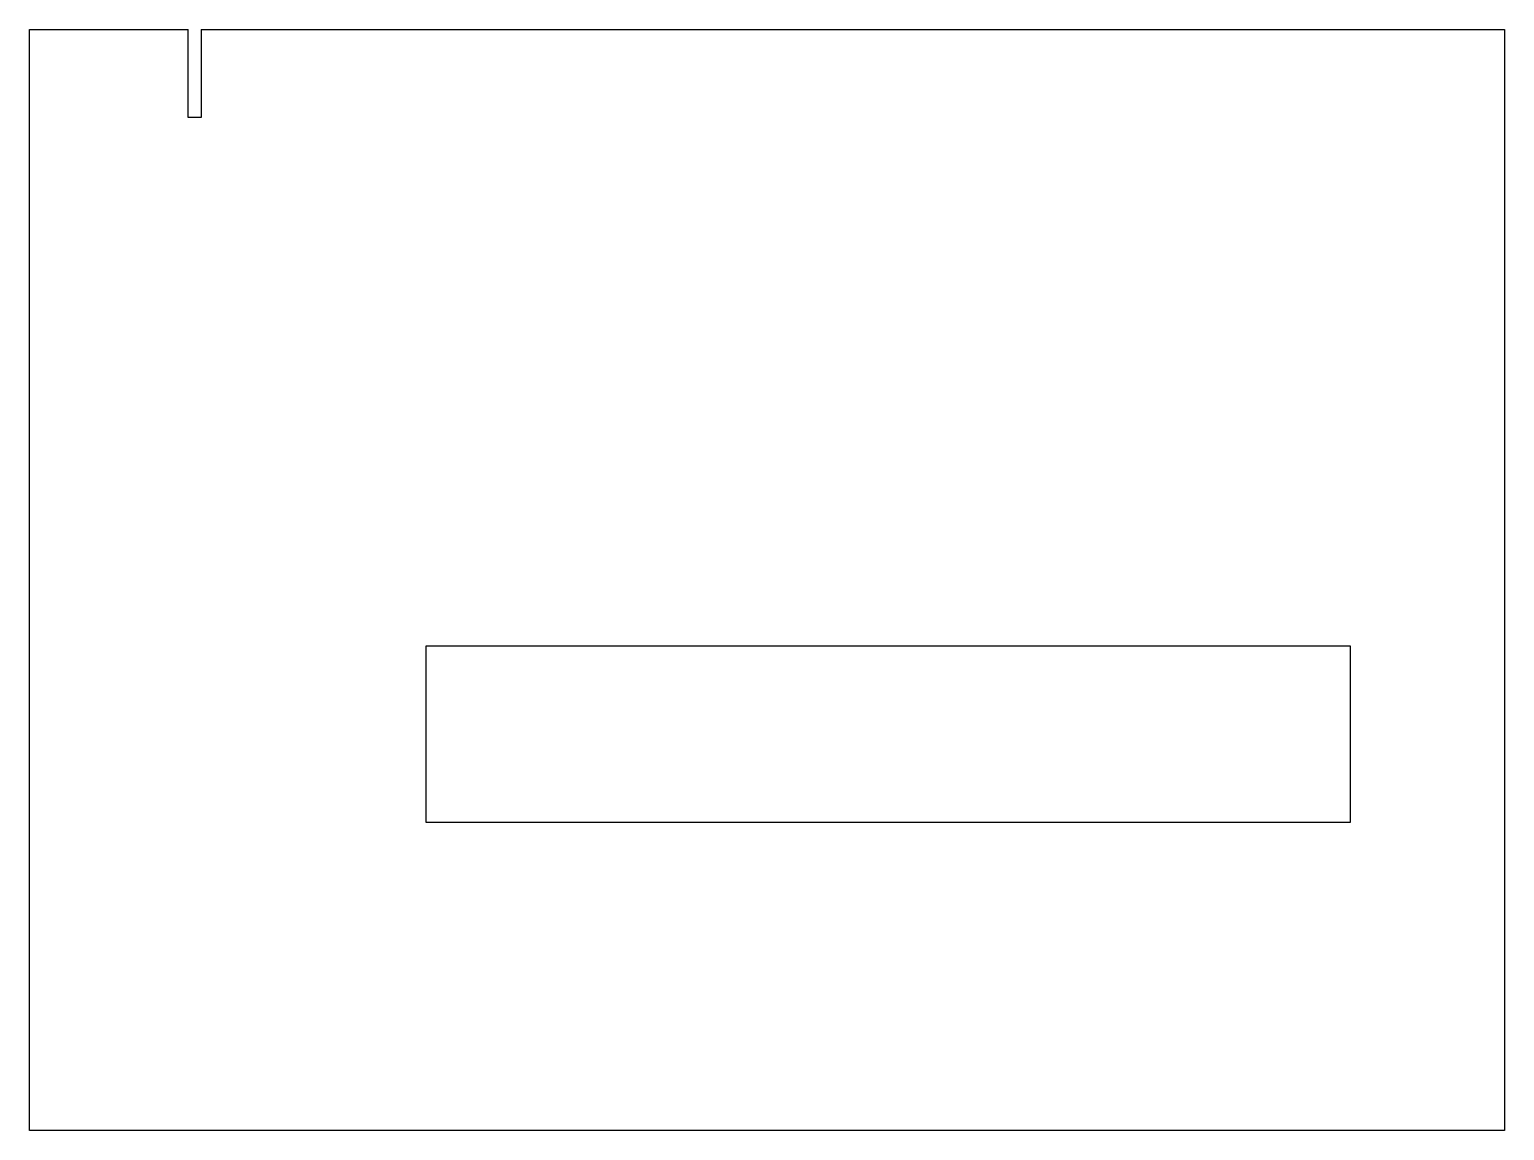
# Model space of a CAD drawing. Header units: millimetres. Extents: x -335 to 335, y -250 to 250.
import ezdxf

# ---------------------------------------------------------------- set-up
doc = ezdxf.new("R2010")
doc.units = ezdxf.units.MM
doc.layers.add('Pocket001', color=7, linetype='CONTINUOUS')

msp = doc.modelspace()

# ---------------------------------------------------------------- linework, layer by layer
at = {"layer": 'Pocket001'}
for p, q in [((-335, 250), (-263, 250)), ((-335, 250, 5), (-263, 250, 5)), ((-335, 250), (-335, 250, 5)), ((-335, 250), (-263, 250)), ((-335, -250), (-335, 250)), ((-335, 250, 5), (-263, 250, 5)), ((-335, -250, 5), (-335, 250, 5)), ((-335, 250), (-335, 250, 5)), ((-335, -250), (-335, 250)), ((-335, -250, 5), (-335, 250, 5)), ((-263, 250), (-263, 250, 5)), ((-263, 210), (-263, 250)), ((-263, 250), (-263, 250, 5)), ((-263, 210), (-263, 250)), ((-263, 210, 5), (-263, 250, 5)), ((-263, 210, 5), (-263, 250, 5)), ((-257, 250), (-257, 210)), ((-257, 250), (335, 250)), ((-257, 250, 5), (-257, 210, 5)), ((-257, 250, 5), (335, 250, 5)), ((-257, 250), (-257, 250, 5)), ((-257, 250), (-257, 210)), ((-257, 250, 5), (-257, 210, 5)), ((-257, 250), (335, 250)), ((-257, 250, 5), (335, 250, 5)), ((-257, 250), (-257, 250, 5)), ((335, 250), (335, -250)), ((335, 250, 5), (335, -250, 5)), ((335, 250), (335, 250, 5)), ((335, 250), (335, 250, 5)), ((335, 250), (335, -250)), ((335, 250, 5), (335, -250, 5)), ((-257, 210), (-263, 210)), ((-263, 210), (-263, 210, 5)), ((-257, 210, 5), (-263, 210, 5)), ((-263, 210), (-263, 210, 5)), ((-257, 210), (-263, 210)), ((-257, 210, 5), (-263, 210, 5)), ((-257, 210), (-257, 210, 5)), ((-257, 210), (-257, 210, 5)), ((-155, -30), (-155, -110)), ((265, -30), (-155, -30)), ((-155, -30, 5), (-155, -110, 5)), ((265, -30, 5), (-155, -30, 5)), ((-155, -30), (-155, -30, 5)), ((-155, -30), (-155, -110)), ((-155, -30, 5), (-155, -110, 5)), ((-155, -30), (-155, -30, 5)), ((265, -30), (-155, -30)), ((265, -30, 5), (-155, -30, 5)), ((265, -110), (265, -30)), ((265, -110, 5), (265, -30, 5)), ((265, -30), (265, -30, 5)), ((265, -110), (265, -30)), ((265, -110, 5), (265, -30, 5)), ((265, -30), (265, -30, 5)), ((-155, -110), (265, -110)), ((-155, -110, 5), (265, -110, 5)), ((-155, -110), (-155, -110, 5)), ((-155, -110), (265, -110)), ((-155, -110, 5), (265, -110, 5)), ((-155, -110), (-155, -110, 5)), ((265, -110), (265, -110, 5)), ((265, -110), (265, -110, 5)), ((335, -250), (-335, -250)), ((335, -250, 5), (-335, -250, 5)), ((-335, -250), (-335, -250, 5)), ((-335, -250), (-335, -250, 5)), ((335, -250), (-335, -250)), ((335, -250, 5), (-335, -250, 5)), ((335, -250), (335, -250, 5)), ((335, -250), (335, -250, 5))]:
    msp.add_line(p, q, dxfattribs=at)

doc.saveas('drawing.dxf')
